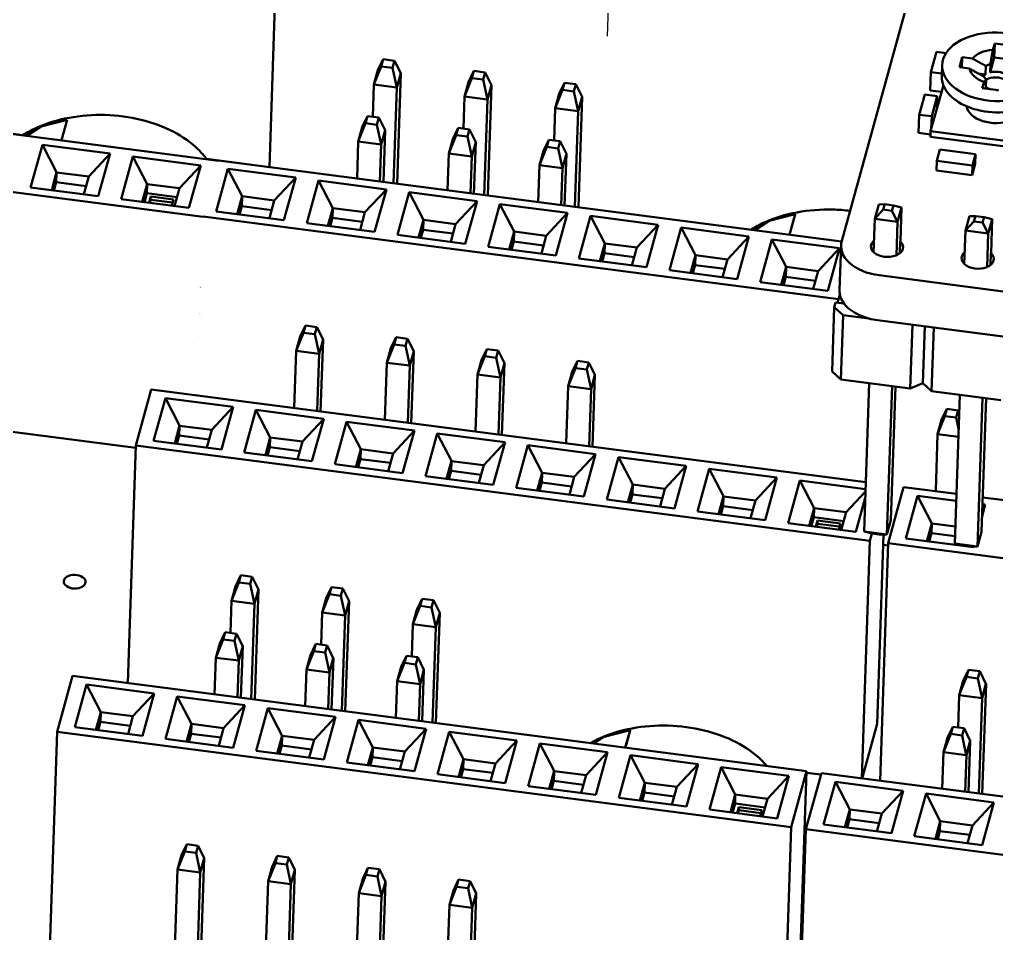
# Model space of a CAD drawing. Header units: millimetres. Extents: x 0 to 420, y 0 to 297.
# Drawn here: x 226.76 to 253.72, y 84.95 to 110.17 of the extents above; entities that cross this region are included whole.
import ezdxf

# ---------------------------------------------------------------- set-up
doc = ezdxf.new("R2010")
doc.units = ezdxf.units.MM
doc.layers.add('Tweak Trail (ISO)', color=7, linetype='Continuous', lineweight=25)
doc.layers.add('Visible (ISO)', color=7, linetype='Continuous', lineweight=50)

msp = doc.modelspace()

# ---------------------------------------------------------------- linework, layer by layer
at = {"layer": 'Tweak Trail (ISO)'}
msp.add_line((242.989, 109.708), (243.075, 112.226), dxfattribs=at)
at = {"layer": 'Visible (ISO)'}
for p, q in [((233.878, 112.687), (233.654, 106.096)), ((251.619, 111.92), (249.45, 104.061)), ((253.673, 109.512), (253.625, 109.336)), ((253.66, 109.124), (253.673, 109.512)), ((254.117, 109.454), (253.673, 109.512)), ((251.914, 108.716), (252.068, 109.276)), ((252.068, 109.276), (252.331, 109.242)), ((236.651, 108.769), (236.796, 109.076)), ((236.741, 108.878), (236.796, 109.076)), ((237.111, 109.035), (236.796, 109.076)), ((237.057, 108.837), (237.111, 109.035)), ((237.111, 109.035), (237.281, 108.687)), ((252.778, 109.131), (252.701, 108.853)), ((252.768, 108.844), (252.778, 109.131)), ((253.058, 109.095), (252.778, 109.131)), ((253.66, 109.124), (253.546, 108.71)), ((253.554, 108.941), (253.546, 108.71)), ((254.032, 109.076), (253.66, 109.124)), ((211.989, 108.906), (232.25, 106.275)), ((236.741, 108.878), (236.542, 108.373)), ((236.542, 108.373), (236.651, 108.769)), ((237.057, 108.837), (236.741, 108.878)), ((237.172, 108.291), (237.057, 108.837)), ((237.172, 108.291), (237.282, 108.687)), ((237.172, 108.291), (237.281, 108.687)), ((237.178, 105.638), (237.282, 108.687)), ((237.282, 108.687), (237.281, 108.687)), ((239.153, 108.444), (239.298, 108.751)), ((239.243, 108.553), (239.298, 108.751)), ((239.613, 108.71), (239.298, 108.751)), ((239.558, 108.512), (239.613, 108.71)), ((239.613, 108.71), (239.783, 108.362)), ((251.914, 108.716), (251.897, 108.212)), ((252.217, 108.677), (251.914, 108.716)), ((252.215, 108.605), (252.225, 108.915)), ((252.701, 108.853), (252.981, 108.816)), ((253.424, 108.658), (253.214, 108.685)), ((253.424, 108.658), (253.432, 108.889)), ((239.243, 108.553), (239.044, 108.048)), ((239.044, 108.048), (239.153, 108.444)), ((239.558, 108.512), (239.243, 108.553)), ((239.674, 107.966), (239.558, 108.512)), ((241.655, 108.119), (241.8, 108.426)), ((241.745, 108.228), (241.8, 108.426)), ((242.115, 108.385), (241.8, 108.426)), ((253.381, 108.45), (253.332, 108.274)), ((253.433, 108.301), (253.441, 108.532)), ((236.542, 108.373), (236.512, 107.484)), ((237.172, 108.291), (236.542, 108.373)), ((237.172, 108.291), (237.083, 105.65)), ((237.172, 108.291), (237.172, 108.291)), ((239.674, 107.966), (239.783, 108.362)), ((239.674, 107.966), (239.783, 108.362)), ((239.68, 105.313), (239.783, 108.362)), ((239.783, 108.362), (239.783, 108.362)), ((241.745, 108.228), (241.546, 107.723)), ((242.06, 108.187), (241.745, 108.228)), ((242.06, 108.187), (242.115, 108.385)), ((242.176, 107.641), (242.06, 108.187)), ((242.115, 108.385), (242.285, 108.037)), ((252.205, 108.172), (251.897, 108.212)), ((252.247, 108.323), (252.078, 107.71)), ((252.249, 108.382), (252.247, 108.323)), ((252.257, 108.36), (252.247, 108.323)), ((253.332, 108.274), (253.775, 108.217)), ((253.433, 108.301), (253.422, 108.262)), ((239.044, 108.048), (239.014, 107.159)), ((239.674, 107.966), (239.044, 108.048)), ((239.674, 107.966), (239.585, 105.325)), ((239.674, 107.966), (239.674, 107.966)), ((241.546, 107.723), (241.655, 108.119)), ((242.176, 107.641), (242.285, 108.037)), ((242.176, 107.641), (242.285, 108.037)), ((242.182, 104.988), (242.285, 108.037)), ((242.285, 108.037), (242.285, 108.037)), ((251.59, 107.543), (251.745, 108.103)), ((251.745, 108.103), (252.089, 108.059)), ((252.089, 108.059), (251.935, 107.499)), ((252.089, 108.059), (252.078, 107.71)), ((226.858, 106.982), (222.006, 107.613)), ((241.546, 107.723), (241.515, 106.834)), ((242.176, 107.641), (241.546, 107.723)), ((242.176, 107.641), (242.086, 105)), ((242.176, 107.641), (242.176, 107.641)), ((252.078, 107.71), (251.923, 107.15)), ((211.562, 107.359), (231.823, 104.727)), ((227.36, 107.221), (228.071, 107.406)), ((228.071, 107.406), (227.914, 106.838)), ((227.916, 106.837), (228.071, 107.398)), ((228.071, 107.398), (228.071, 107.406)), ((236.218, 107.197), (236.362, 107.504)), ((236.308, 107.306), (236.362, 107.504)), ((236.677, 107.463), (236.362, 107.504)), ((236.623, 107.265), (236.677, 107.463)), ((236.677, 107.463), (236.848, 107.115)), ((251.59, 107.543), (251.573, 107.04)), ((251.935, 107.499), (251.59, 107.543)), ((251.935, 107.499), (251.923, 107.15)), ((226.957, 106.962), (227.36, 107.221)), ((236.308, 107.306), (236.108, 106.801)), ((236.108, 106.801), (236.218, 107.197)), ((236.623, 107.265), (236.308, 107.306)), ((236.738, 106.719), (236.623, 107.265)), ((236.738, 106.719), (236.848, 107.115)), ((236.739, 106.719), (236.848, 107.115)), ((236.8, 105.687), (236.848, 107.115)), ((236.848, 107.115), (236.848, 107.115)), ((238.719, 106.872), (238.864, 107.179)), ((238.809, 106.981), (238.864, 107.179)), ((239.179, 107.138), (238.864, 107.179)), ((239.125, 106.94), (239.179, 107.138)), ((239.179, 107.138), (239.349, 106.79)), ((251.906, 107.088), (251.901, 106.933)), ((251.923, 107.15), (251.906, 107.088)), ((251.906, 107.088), (254.544, 106.745)), ((236.108, 106.801), (236.074, 105.782)), ((236.738, 106.719), (236.108, 106.801)), ((238.809, 106.981), (238.61, 106.476)), ((238.61, 106.476), (238.719, 106.872)), ((239.125, 106.94), (238.809, 106.981)), ((239.24, 106.394), (239.125, 106.94)), ((239.24, 106.394), (239.349, 106.79)), ((239.24, 106.394), (239.35, 106.79)), ((239.301, 105.362), (239.35, 106.79)), ((239.35, 106.79), (239.349, 106.79)), ((241.221, 106.547), (241.366, 106.854)), ((241.311, 106.656), (241.366, 106.854)), ((241.681, 106.813), (241.366, 106.854)), ((241.626, 106.615), (241.681, 106.813)), ((241.681, 106.813), (241.851, 106.465)), ((251.903, 106.997), (251.573, 107.04)), ((251.901, 106.933), (254.539, 106.59)), ((227.064, 105.538), (227.388, 106.714)), ((227.388, 106.714), (229.258, 106.471)), ((227.781, 105.954), (227.388, 106.714)), ((236.739, 106.719), (236.704, 105.7)), ((236.739, 106.719), (236.738, 106.719)), ((241.311, 106.656), (241.112, 106.151)), ((241.112, 106.151), (241.221, 106.547)), ((241.626, 106.615), (241.311, 106.656)), ((241.742, 106.069), (241.626, 106.615)), ((252.162, 106.584), (252.077, 106.274)), ((253.147, 106.456), (252.162, 106.584)), ((228.668, 105.839), (229.258, 106.471)), ((228.933, 105.295), (229.258, 106.471)), ((229.565, 105.213), (229.89, 106.389)), ((229.89, 106.389), (231.759, 106.146)), ((230.283, 105.629), (229.89, 106.389)), ((233.654, 106.1), (231.916, 106.325)), ((232.251, 106.278), (249.446, 104.044)), ((238.61, 106.476), (238.575, 105.457)), ((239.24, 106.394), (238.61, 106.476)), ((239.24, 106.394), (239.206, 105.375)), ((239.24, 106.394), (239.24, 106.394)), ((241.742, 106.069), (241.851, 106.465)), ((241.742, 106.069), (241.852, 106.465)), ((241.803, 105.037), (241.852, 106.465)), ((241.852, 106.465), (241.851, 106.465)), ((252.077, 106.274), (252.068, 106.003)), ((252.077, 106.274), (253.062, 106.146)), ((253.062, 106.146), (253.147, 106.456)), ((253.147, 106.456), (253.138, 106.184)), ((231.17, 105.514), (231.759, 106.146)), ((231.435, 104.97), (231.759, 106.146)), ((232.187, 104.876), (232.511, 106.052)), ((232.511, 106.052), (234.381, 105.809)), ((232.905, 105.293), (232.511, 106.052)), ((241.112, 106.151), (241.077, 105.132)), ((241.742, 106.069), (241.112, 106.151)), ((241.742, 106.069), (241.708, 105.05)), ((241.742, 106.069), (241.742, 106.069)), ((252.068, 106.003), (253.053, 105.875)), ((253.053, 105.875), (253.138, 106.184)), ((253.062, 106.146), (253.053, 105.875)), ((227.646, 105.462), (227.781, 105.954)), ((227.772, 105.683), (227.781, 105.953)), ((227.781, 105.953), (227.781, 105.954)), ((227.781, 105.953), (228.667, 105.838)), ((228.532, 105.347), (228.668, 105.839)), ((233.791, 105.177), (234.381, 105.809)), ((234.056, 104.633), (234.381, 105.809)), ((234.689, 104.551), (235.013, 105.727)), ((235.013, 105.727), (236.883, 105.484)), ((235.406, 104.968), (235.013, 105.727)), ((227.064, 105.538), (228.933, 105.295)), ((227.709, 105.454), (227.772, 105.683)), ((227.772, 105.682), (228.595, 105.575)), ((230.147, 105.137), (230.283, 105.629)), ((230.274, 105.38), (230.283, 105.628)), ((230.283, 105.628), (230.283, 105.629)), ((230.283, 105.628), (231.169, 105.513)), ((231.034, 105.022), (231.17, 105.514)), ((236.293, 104.852), (236.883, 105.484)), ((236.558, 104.308), (236.883, 105.484)), ((229.565, 105.213), (231.435, 104.97)), ((230.274, 105.38), (230.205, 105.13)), ((231.103, 105.272), (230.274, 105.38)), ((230.38, 105.283), (230.333, 105.113)), ((230.353, 105.111), (230.377, 105.198)), ((230.38, 105.283), (230.377, 105.198)), ((230.377, 105.198), (230.988, 105.118)), ((231.011, 105.201), (230.38, 105.283)), ((230.964, 105.031), (231.011, 105.201)), ((232.769, 104.801), (232.905, 105.293)), ((232.895, 105.021), (232.904, 105.291)), ((232.904, 105.291), (232.905, 105.293)), ((232.904, 105.291), (233.791, 105.176)), ((233.655, 104.685), (233.791, 105.177)), ((237.191, 104.226), (237.515, 105.402)), ((237.515, 105.402), (239.385, 105.159)), ((237.908, 104.643), (237.515, 105.402)), ((238.795, 104.527), (239.385, 105.159)), ((239.06, 103.983), (239.385, 105.159)), ((232.832, 104.792), (232.895, 105.021)), ((232.895, 105.02), (233.718, 104.913)), ((235.271, 104.476), (235.406, 104.968)), ((235.397, 104.696), (235.406, 104.966)), ((235.406, 104.966), (235.406, 104.968)), ((235.406, 104.966), (236.293, 104.851)), ((239.692, 103.901), (240.017, 105.077)), ((240.017, 105.077), (241.886, 104.834)), ((240.41, 104.318), (240.017, 105.077)), ((250.363, 104.671), (250.472, 105.067)), ((250.363, 104.671), (250.599, 104.924)), ((250.64, 105.073), (250.472, 105.067)), ((250.64, 105.073), (250.599, 104.924)), ((250.599, 104.924), (250.836, 104.894)), ((250.877, 105.042), (250.64, 105.073)), ((250.836, 104.894), (250.877, 105.042)), ((250.993, 104.589), (250.836, 104.894)), ((250.877, 105.042), (251.103, 104.985)), ((251.103, 104.985), (250.993, 104.589)), ((251.071, 104.055), (251.103, 104.985)), ((231.824, 104.731), (249.363, 102.453)), ((232.187, 104.876), (234.056, 104.633)), ((235.334, 104.467), (235.397, 104.696)), ((235.397, 104.695), (236.22, 104.588)), ((236.157, 104.36), (236.293, 104.852)), ((237.772, 104.151), (237.908, 104.643)), ((237.899, 104.371), (237.908, 104.641)), ((237.908, 104.641), (237.908, 104.643)), ((237.908, 104.641), (238.794, 104.526)), ((241.297, 104.202), (241.886, 104.834)), ((241.562, 103.658), (241.886, 104.834)), ((242.194, 103.576), (242.519, 104.752)), ((242.519, 104.752), (244.388, 104.509)), ((242.912, 103.993), (242.519, 104.752)), ((247.451, 104.611), (248.163, 104.796)), ((248.163, 104.796), (248.007, 104.231)), ((248.009, 104.231), (248.162, 104.788)), ((248.162, 104.788), (248.163, 104.796)), ((250.363, 104.671), (250.331, 103.741)), ((250.993, 104.589), (250.363, 104.671)), ((252.865, 104.346), (252.974, 104.742)), ((253.142, 104.748), (252.974, 104.742)), ((253.142, 104.748), (253.101, 104.599)), ((253.379, 104.717), (253.142, 104.748)), ((253.338, 104.569), (253.379, 104.717)), ((253.379, 104.717), (253.604, 104.66)), ((253.604, 104.66), (253.495, 104.264)), ((253.573, 103.73), (253.604, 104.66)), ((234.689, 104.551), (236.558, 104.308)), ((237.836, 104.142), (237.899, 104.371)), ((237.899, 104.37), (238.722, 104.263)), ((238.659, 104.035), (238.795, 104.527)), ((243.798, 103.877), (244.388, 104.509)), ((244.064, 103.333), (244.388, 104.509)), ((244.696, 103.251), (245.02, 104.427)), ((245.02, 104.427), (246.89, 104.184)), ((245.414, 103.668), (245.02, 104.427)), ((247.053, 104.355), (247.451, 104.611)), ((250.962, 103.659), (250.993, 104.589)), ((252.865, 104.346), (253.101, 104.599)), ((253.101, 104.599), (253.338, 104.569)), ((253.495, 104.264), (253.338, 104.569)), ((237.191, 104.226), (239.06, 103.983)), ((240.274, 103.826), (240.41, 104.318)), ((240.401, 104.046), (240.41, 104.316)), ((240.41, 104.316), (240.41, 104.318)), ((240.41, 104.316), (241.296, 104.201)), ((241.161, 103.71), (241.297, 104.202)), ((246.3, 103.552), (246.89, 104.184)), ((246.566, 103.008), (246.89, 104.184)), ((247.198, 102.926), (247.522, 104.102)), ((247.522, 104.102), (249.392, 103.859)), ((247.915, 103.343), (247.522, 104.102)), ((252.865, 104.346), (252.833, 103.416)), ((253.495, 104.264), (252.865, 104.346)), ((253.464, 103.334), (253.495, 104.264)), ((239.692, 103.901), (241.562, 103.658)), ((240.338, 103.817), (240.401, 104.046)), ((240.4, 104.045), (241.224, 103.938)), ((242.776, 103.501), (242.912, 103.993)), ((242.903, 103.721), (242.912, 103.991)), ((242.912, 103.991), (242.912, 103.993)), ((242.912, 103.991), (243.798, 103.876)), ((243.663, 103.385), (243.798, 103.877)), ((248.802, 103.227), (249.392, 103.859)), ((249.067, 102.683), (249.392, 103.859)), ((249.432, 103.941), (249.39, 102.701)), ((251.069, 104.048), (251.058, 103.724)), ((251.069, 104.048), (251.071, 104.055)), ((242.194, 103.576), (244.064, 103.333)), ((242.839, 103.492), (242.903, 103.721)), ((242.902, 103.72), (243.725, 103.613)), ((245.278, 103.176), (245.414, 103.668)), ((245.404, 103.396), (245.413, 103.666)), ((245.413, 103.666), (245.414, 103.668)), ((245.413, 103.666), (246.3, 103.551)), ((246.164, 103.06), (246.3, 103.552)), ((250.343, 103.74), (250.331, 103.741)), ((250.962, 103.659), (250.95, 103.661)), ((250.962, 103.659), (250.964, 103.666)), ((253.571, 103.723), (253.56, 103.399)), ((253.571, 103.723), (253.573, 103.73)), ((245.341, 103.167), (245.404, 103.396)), ((245.404, 103.395), (246.227, 103.288)), ((247.78, 102.851), (247.915, 103.343)), ((247.906, 103.071), (247.915, 103.341)), ((247.915, 103.341), (247.915, 103.343)), ((247.915, 103.341), (248.802, 103.226)), ((252.845, 103.415), (252.833, 103.416)), ((253.464, 103.334), (253.452, 103.336)), ((253.464, 103.334), (253.466, 103.341)), ((244.696, 103.251), (246.566, 103.008)), ((247.843, 102.842), (247.906, 103.071)), ((247.906, 103.07), (248.729, 102.963)), ((248.666, 102.735), (248.802, 103.227)), ((250.484, 103.112), (267.997, 100.837)), ((247.198, 102.926), (249.067, 102.683)), ((249.399, 102.585), (249.335, 102.353)), ((249.187, 100.461), (249.247, 102.236)), ((249.247, 102.236), (249.281, 102.36)), ((249.247, 102.236), (249.491, 102.012)), ((249.281, 102.36), (249.519, 102.329)), ((249.491, 102.012), (249.431, 100.237)), ((250.2, 101.92), (249.491, 102.012)), ((234.65, 101.725), (234.506, 101.421)), ((234.596, 101.527), (234.65, 101.725)), ((234.965, 101.684), (234.65, 101.725)), ((234.911, 101.486), (234.965, 101.684)), ((235.136, 101.339), (234.965, 101.684)), ((250.442, 101.872), (267.955, 99.597)), ((251.342, 99.989), (251.402, 101.748)), ((251.689, 100.136), (251.742, 101.704)), ((251.992, 101.671), (251.933, 99.912)), ((231.711, 101.419), (231.712, 101.42)), ((234.396, 101.025), (234.596, 101.527)), ((234.396, 101.025), (234.506, 101.421)), ((234.911, 101.486), (234.596, 101.527)), ((234.911, 101.486), (235.027, 100.943)), ((237.152, 101.4), (237.007, 101.096)), ((237.097, 101.202), (237.152, 101.4)), ((237.467, 101.359), (237.152, 101.4)), ((235.027, 100.943), (235.136, 101.339)), ((235.069, 99.357), (235.136, 101.339)), ((236.898, 100.7), (237.097, 101.202)), ((237.413, 101.161), (237.097, 101.202)), ((237.413, 101.161), (237.467, 101.359)), ((237.413, 101.161), (237.529, 100.618)), ((237.638, 101.014), (237.467, 101.359)), ((231.694, 100.923), (231.695, 100.924)), ((234.343, 99.451), (234.396, 101.025)), ((235.027, 100.943), (234.396, 101.025)), ((235.027, 100.943), (234.973, 99.369)), ((236.898, 100.7), (237.007, 101.096)), ((237.529, 100.618), (237.638, 101.014)), ((237.571, 99.032), (237.638, 101.014)), ((239.4, 100.375), (239.599, 100.877)), ((239.654, 101.075), (239.509, 100.771)), ((239.599, 100.877), (239.654, 101.075)), ((239.914, 100.836), (239.599, 100.877)), ((239.969, 101.034), (239.654, 101.075)), ((239.914, 100.836), (239.969, 101.034)), ((240.14, 100.689), (239.969, 101.034)), ((236.845, 99.126), (236.898, 100.7)), ((237.529, 100.618), (236.898, 100.7)), ((237.529, 100.618), (237.475, 99.044)), ((239.4, 100.375), (239.509, 100.771)), ((239.914, 100.836), (240.03, 100.293)), ((240.03, 100.293), (240.14, 100.689)), ((240.073, 98.707), (240.14, 100.689)), ((242.156, 100.75), (242.011, 100.446)), ((242.101, 100.552), (242.156, 100.75)), ((242.471, 100.709), (242.156, 100.75)), ((242.416, 100.511), (242.471, 100.709)), ((242.641, 100.364), (242.471, 100.709)), ((239.347, 98.801), (239.4, 100.375)), ((240.03, 100.293), (239.4, 100.375)), ((241.902, 100.05), (242.101, 100.552)), ((241.902, 100.05), (242.011, 100.446)), ((242.416, 100.511), (242.101, 100.552)), ((242.416, 100.511), (242.532, 99.968)), ((242.532, 99.968), (242.641, 100.364)), ((242.574, 98.382), (242.641, 100.364)), ((249.431, 100.237), (249.187, 100.461)), ((240.03, 100.293), (239.977, 98.719)), ((241.848, 98.476), (241.902, 100.05)), ((242.532, 99.968), (241.902, 100.05)), ((251.342, 99.989), (249.431, 100.237)), ((250.209, 100.136), (250.07, 96.038)), ((250.701, 95.956), (250.84, 100.054)), ((250.81, 96.352), (250.935, 100.042)), ((251.689, 100.136), (251.342, 99.989)), ((251.933, 99.912), (251.689, 100.136)), ((230.395, 99.964), (229.969, 98.417)), ((230.395, 99.964), (250.117, 97.402)), ((231.656, 99.801), (231.657, 99.801)), ((242.532, 99.968), (242.479, 98.395)), ((253.844, 99.664), (251.933, 99.912)), ((252.711, 99.811), (252.572, 95.713)), ((230.459, 98.546), (230.784, 99.721)), ((230.784, 99.721), (232.653, 99.479)), ((231.177, 98.962), (230.784, 99.721)), ((253.203, 95.631), (253.341, 99.729)), ((253.312, 96.027), (253.437, 99.717)), ((232.063, 98.847), (232.653, 99.479)), ((232.329, 98.303), (232.653, 99.479)), ((232.961, 98.221), (233.285, 99.396)), ((233.285, 99.396), (235.155, 99.154)), ((233.679, 98.637), (233.285, 99.396)), ((252.099, 98.726), (252.298, 99.227)), ((252.352, 99.425), (252.208, 99.122)), ((252.298, 99.227), (252.352, 99.425)), ((252.613, 99.186), (252.298, 99.227)), ((252.668, 99.384), (252.352, 99.425)), ((252.613, 99.186), (252.668, 99.384)), ((252.695, 99.329), (252.668, 99.384)), ((231.041, 98.47), (231.177, 98.962)), ((231.167, 98.69), (231.177, 98.961)), ((231.177, 98.961), (231.177, 98.962)), ((231.177, 98.961), (232.063, 98.846)), ((234.565, 98.522), (235.155, 99.154)), ((234.83, 97.978), (235.155, 99.154)), ((235.463, 97.896), (235.787, 99.071)), ((235.787, 99.071), (237.657, 98.829)), ((236.18, 98.312), (235.787, 99.071)), ((252.099, 98.726), (252.208, 99.122)), ((252.613, 99.186), (252.679, 98.876)), ((226.348, 98.822), (229.966, 98.352)), ((231.104, 98.462), (231.167, 98.69)), ((231.167, 98.689), (231.99, 98.583)), ((231.927, 98.355), (232.063, 98.847)), ((237.067, 98.197), (237.657, 98.829)), ((237.332, 97.653), (237.657, 98.829)), ((237.964, 97.571), (238.289, 98.746)), ((238.289, 98.746), (240.158, 98.504)), ((238.682, 97.987), (238.289, 98.746)), ((252.045, 97.152), (252.099, 98.726)), ((252.672, 98.651), (252.099, 98.726)), ((229.969, 98.417), (229.746, 91.86)), ((229.969, 98.417), (250.229, 95.785)), ((230.459, 98.546), (232.329, 98.303)), ((233.543, 98.145), (233.679, 98.637)), ((233.669, 98.365), (233.678, 98.636)), ((233.678, 98.636), (233.679, 98.637)), ((233.678, 98.636), (234.565, 98.521)), ((234.429, 98.03), (234.565, 98.522)), ((239.569, 97.872), (240.158, 98.504)), ((239.834, 97.328), (240.158, 98.504)), ((240.466, 97.246), (240.791, 98.421)), ((240.791, 98.421), (242.66, 98.179)), ((241.184, 97.662), (240.791, 98.421)), ((232.961, 98.221), (234.83, 97.978)), ((233.606, 98.137), (233.669, 98.365)), ((233.669, 98.364), (234.492, 98.258)), ((236.045, 97.82), (236.18, 98.312)), ((236.171, 98.04), (236.18, 98.311)), ((236.18, 98.311), (236.18, 98.312)), ((236.18, 98.311), (237.066, 98.196)), ((236.931, 97.705), (237.067, 98.197)), ((242.07, 97.547), (242.66, 98.179)), ((242.336, 97.003), (242.66, 98.179)), ((235.463, 97.896), (237.332, 97.653)), ((236.108, 97.812), (236.171, 98.04)), ((236.171, 98.039), (236.994, 97.933)), ((238.546, 97.495), (238.682, 97.987)), ((238.673, 97.715), (238.682, 97.986)), ((238.682, 97.986), (238.682, 97.987)), ((238.682, 97.986), (239.568, 97.871)), ((242.968, 96.921), (243.293, 98.096)), ((243.293, 98.096), (245.162, 97.854)), ((243.686, 97.337), (243.293, 98.096)), ((238.61, 97.487), (238.673, 97.715)), ((238.673, 97.714), (239.496, 97.608)), ((239.433, 97.38), (239.569, 97.872)), ((241.048, 97.17), (241.184, 97.662)), ((241.175, 97.39), (241.184, 97.661)), ((241.184, 97.661), (241.184, 97.662)), ((241.184, 97.661), (242.07, 97.546)), ((244.572, 97.222), (245.162, 97.854)), ((244.838, 96.678), (245.162, 97.854)), ((245.47, 96.596), (245.794, 97.771)), ((246.188, 97.012), (245.794, 97.771)), ((245.794, 97.771), (247.664, 97.529)), ((237.964, 97.571), (239.834, 97.328)), ((241.112, 97.162), (241.175, 97.39)), ((241.174, 97.389), (241.997, 97.283)), ((241.935, 97.055), (242.07, 97.547)), ((247.074, 96.897), (247.664, 97.529)), ((247.339, 96.353), (247.664, 97.529)), ((247.972, 96.271), (248.296, 97.446)), ((248.296, 97.446), (250.11, 97.211)), ((248.689, 96.687), (248.296, 97.446)), ((240.466, 97.246), (242.336, 97.003)), ((243.55, 96.845), (243.686, 97.337)), ((243.676, 97.065), (243.686, 97.336)), ((243.686, 97.336), (243.686, 97.337)), ((243.686, 97.336), (244.572, 97.221)), ((244.436, 96.73), (244.572, 97.222)), ((249.576, 96.572), (250.108, 97.142)), ((251.157, 97.267), (250.73, 95.72)), ((251.157, 97.267), (252.618, 97.077)), ((242.968, 96.921), (244.838, 96.678)), ((243.613, 96.837), (243.676, 97.065)), ((243.676, 97.064), (244.499, 96.958)), ((246.052, 96.52), (246.188, 97.012)), ((246.178, 96.74), (246.187, 97.011)), ((246.187, 97.011), (246.188, 97.012)), ((246.187, 97.011), (247.074, 96.896)), ((246.938, 96.405), (247.074, 96.897)), ((249.841, 96.028), (250.102, 96.974)), ((251.221, 95.849), (251.545, 97.024)), ((251.545, 97.024), (252.612, 96.886)), ((251.938, 96.265), (251.545, 97.024)), ((253.344, 96.983), (255.12, 96.752)), ((245.47, 96.596), (247.339, 96.353)), ((246.115, 96.512), (246.178, 96.74)), ((246.178, 96.739), (247.001, 96.633)), ((248.554, 96.195), (248.689, 96.687)), ((248.681, 96.438), (248.689, 96.686)), ((248.689, 96.686), (248.689, 96.687)), ((248.689, 96.686), (249.575, 96.571)), ((249.44, 96.08), (249.576, 96.572)), ((253.327, 96.463), (253.415, 96.782)), ((253.335, 96.696), (253.415, 96.782)), ((253.338, 96.792), (253.415, 96.782)), ((247.972, 96.271), (249.841, 96.028)), ((248.681, 96.438), (248.612, 96.188)), ((249.509, 96.33), (248.681, 96.438)), ((248.787, 96.341), (248.74, 96.171)), ((248.787, 96.341), (248.784, 96.255)), ((249.417, 96.259), (248.787, 96.341)), ((250.701, 95.956), (250.81, 96.352)), ((251.803, 95.773), (251.938, 96.265)), ((251.929, 95.993), (251.938, 96.264)), ((251.938, 96.264), (251.938, 96.265)), ((251.938, 96.264), (252.588, 96.179)), ((248.76, 96.168), (248.784, 96.255)), ((248.784, 96.255), (249.394, 96.176)), ((249.37, 96.089), (249.417, 96.259)), ((250.07, 96.038), (250.296, 95.981)), ((250.07, 96.038), (250.701, 95.956)), ((251.866, 95.765), (251.929, 95.993)), ((251.929, 95.992), (252.579, 95.908)), ((253.203, 95.631), (253.312, 96.027)), ((250.229, 95.785), (250.007, 89.229)), ((250.284, 95.984), (250.229, 95.785)), ((250.533, 95.95), (250.296, 95.981)), ((250.433, 90.732), (250.609, 95.953)), ((250.701, 95.956), (250.533, 95.95)), ((251.221, 95.849), (253.09, 95.606)), ((250.73, 95.72), (250.508, 89.163)), ((250.6, 95.675), (250.728, 95.659)), ((250.73, 95.72), (270.991, 93.088)), ((252.572, 95.713), (252.798, 95.656)), ((252.572, 95.713), (253.203, 95.631)), ((252.689, 95.658), (252.696, 95.682)), ((253.035, 95.625), (252.798, 95.656)), ((253.203, 95.631), (253.035, 95.625)), ((253.09, 95.606), (253.096, 95.627)), ((232.721, 94.526), (232.866, 94.833)), ((232.811, 94.635), (232.866, 94.833)), ((233.181, 94.792), (232.866, 94.833)), ((233.126, 94.594), (233.181, 94.792)), ((233.181, 94.792), (233.351, 94.444)), ((232.811, 94.635), (232.612, 94.13)), ((232.612, 94.13), (232.721, 94.526)), ((233.126, 94.594), (232.811, 94.635)), ((233.242, 94.048), (233.126, 94.594)), ((233.242, 94.048), (233.351, 94.444)), ((233.242, 94.048), (233.352, 94.444)), ((233.249, 91.406), (233.352, 94.444)), ((233.352, 94.444), (233.351, 94.444)), ((235.223, 94.201), (235.368, 94.508)), ((235.313, 94.31), (235.368, 94.508)), ((235.683, 94.467), (235.368, 94.508)), ((235.628, 94.269), (235.683, 94.467)), ((235.683, 94.467), (235.853, 94.119)), ((232.612, 94.13), (232.582, 93.241)), ((233.242, 94.048), (232.612, 94.13)), ((235.313, 94.31), (235.114, 93.805)), ((235.114, 93.805), (235.223, 94.201)), ((235.628, 94.269), (235.313, 94.31)), ((235.744, 93.723), (235.628, 94.269)), ((235.744, 93.723), (235.853, 94.119)), ((235.744, 93.723), (235.853, 94.119)), ((235.75, 91.081), (235.853, 94.119)), ((235.853, 94.119), (235.853, 94.119)), ((237.725, 93.876), (237.87, 94.183)), ((237.815, 93.985), (237.87, 94.183)), ((238.185, 94.142), (237.87, 94.183)), ((238.13, 93.944), (238.185, 94.142)), ((238.185, 94.142), (238.355, 93.794)), ((233.242, 94.048), (233.153, 91.418)), ((233.242, 94.048), (233.242, 94.048)), ((237.815, 93.985), (237.616, 93.48)), ((237.616, 93.48), (237.725, 93.876)), ((238.13, 93.944), (237.815, 93.985)), ((238.246, 93.398), (238.13, 93.944)), ((235.114, 93.805), (235.084, 92.916)), ((235.744, 93.723), (235.114, 93.805)), ((235.744, 93.723), (235.655, 91.093)), ((235.744, 93.723), (235.744, 93.723)), ((238.246, 93.398), (238.355, 93.794)), ((238.246, 93.398), (238.355, 93.794)), ((238.252, 90.756), (238.355, 93.794)), ((238.355, 93.794), (238.355, 93.794)), ((237.616, 93.48), (237.585, 92.591)), ((238.246, 93.398), (237.616, 93.48)), ((238.246, 93.398), (238.157, 90.768)), ((238.246, 93.398), (238.246, 93.398)), ((232.378, 93.063), (232.178, 92.558)), ((232.288, 92.954), (232.432, 93.261)), ((232.378, 93.063), (232.432, 93.261)), ((232.693, 93.022), (232.378, 93.063)), ((232.747, 93.22), (232.432, 93.261)), ((232.693, 93.022), (232.747, 93.22)), ((232.747, 93.22), (232.918, 92.872)), ((232.178, 92.558), (232.288, 92.954)), ((232.808, 92.476), (232.693, 93.022)), ((232.808, 92.476), (232.918, 92.872)), ((232.809, 92.476), (232.918, 92.872)), ((232.87, 91.455), (232.918, 92.872)), ((232.918, 92.872), (232.918, 92.872)), ((234.789, 92.629), (234.934, 92.936)), ((234.879, 92.738), (234.934, 92.936)), ((235.249, 92.895), (234.934, 92.936)), ((235.195, 92.697), (235.249, 92.895)), ((235.249, 92.895), (235.419, 92.547)), ((232.178, 92.558), (232.144, 91.549)), ((232.808, 92.476), (232.178, 92.558)), ((234.879, 92.738), (234.68, 92.233)), ((234.68, 92.233), (234.789, 92.629)), ((235.195, 92.697), (234.879, 92.738)), ((235.31, 92.151), (235.195, 92.697)), ((235.31, 92.151), (235.419, 92.547)), ((235.31, 92.151), (235.42, 92.547)), ((235.372, 91.13), (235.42, 92.547)), ((235.42, 92.547), (235.419, 92.547)), ((237.291, 92.304), (237.436, 92.611)), ((237.381, 92.413), (237.436, 92.611)), ((237.751, 92.57), (237.436, 92.611)), ((237.696, 92.372), (237.751, 92.57)), ((237.751, 92.57), (237.921, 92.222)), ((232.809, 92.476), (232.774, 91.467)), ((232.809, 92.476), (232.808, 92.476)), ((234.68, 92.233), (234.646, 91.224)), ((235.31, 92.151), (234.68, 92.233)), ((237.381, 92.413), (237.182, 91.908)), ((237.182, 91.908), (237.291, 92.304)), ((237.696, 92.372), (237.381, 92.413)), ((237.812, 91.826), (237.696, 92.372)), ((237.812, 91.826), (237.922, 92.222)), ((237.812, 91.826), (237.921, 92.222)), ((237.873, 90.805), (237.922, 92.222)), ((237.922, 92.222), (237.921, 92.222)), ((252.803, 91.917), (252.948, 92.224)), ((252.893, 92.026), (252.948, 92.224)), ((253.263, 92.183), (252.948, 92.224)), ((228.221, 92.059), (227.794, 90.511)), ((228.221, 92.059), (248.482, 89.427)), ((235.31, 92.151), (235.276, 91.142)), ((235.31, 92.151), (235.31, 92.151)), ((252.893, 92.026), (252.694, 91.521)), ((253.209, 91.985), (252.893, 92.026)), ((253.209, 91.985), (253.263, 92.183)), ((253.324, 91.439), (253.209, 91.985)), ((253.263, 92.183), (253.433, 91.835)), ((228.285, 90.64), (228.609, 91.816)), ((228.609, 91.816), (230.479, 91.573)), ((229.003, 91.056), (228.609, 91.816)), ((237.182, 91.908), (237.148, 90.899)), ((237.812, 91.826), (237.182, 91.908)), ((237.812, 91.826), (237.778, 90.817)), ((237.812, 91.826), (237.812, 91.826)), ((252.694, 91.521), (252.803, 91.917)), ((253.324, 91.439), (253.434, 91.835)), ((253.324, 91.439), (253.433, 91.835)), ((253.331, 88.797), (253.434, 91.835)), ((253.434, 91.835), (253.433, 91.835)), ((229.889, 90.941), (230.479, 91.573)), ((230.154, 90.397), (230.479, 91.573)), ((230.787, 90.315), (231.111, 91.491)), ((231.111, 91.491), (232.981, 91.248)), ((231.504, 90.731), (231.111, 91.491)), ((252.694, 91.521), (252.664, 90.633)), ((253.324, 91.439), (252.694, 91.521)), ((253.324, 91.439), (253.235, 88.809)), ((253.324, 91.439), (253.324, 91.439)), ((232.391, 90.616), (232.981, 91.248)), ((232.656, 90.072), (232.981, 91.248)), ((233.288, 89.99), (233.613, 91.166)), ((233.613, 91.166), (235.482, 90.923)), ((234.006, 90.406), (233.613, 91.166)), ((228.867, 90.564), (229.003, 91.056)), ((228.993, 90.785), (229.002, 91.055)), ((229.002, 91.055), (229.003, 91.056)), ((229.002, 91.055), (229.889, 90.94)), ((229.753, 90.449), (229.889, 90.941)), ((234.893, 90.291), (235.482, 90.923)), ((235.158, 89.747), (235.482, 90.923)), ((228.285, 90.64), (230.154, 90.397)), ((228.93, 90.556), (228.993, 90.785)), ((228.993, 90.784), (229.816, 90.677)), ((231.369, 90.239), (231.504, 90.731)), ((231.495, 90.46), (231.504, 90.73)), ((231.504, 90.73), (231.504, 90.731)), ((231.504, 90.73), (232.39, 90.615)), ((232.255, 90.124), (232.391, 90.616)), ((235.79, 89.665), (236.115, 90.841)), ((236.115, 90.841), (237.984, 90.598)), ((236.508, 90.081), (236.115, 90.841)), ((237.394, 89.966), (237.984, 90.598)), ((237.66, 89.422), (237.984, 90.598)), ((250.017, 89.227), (250.433, 90.732)), ((252.37, 90.345), (252.514, 90.652)), ((252.46, 90.454), (252.514, 90.652)), ((252.83, 90.611), (252.514, 90.652)), ((252.775, 90.413), (252.83, 90.611)), ((252.83, 90.611), (253, 90.263)), ((227.794, 90.511), (227.571, 83.924)), ((227.794, 90.511), (248.055, 87.879)), ((231.432, 90.231), (231.495, 90.46)), ((231.495, 90.459), (232.318, 90.352)), ((233.87, 89.914), (234.006, 90.406)), ((233.997, 90.135), (234.006, 90.405)), ((234.006, 90.405), (234.006, 90.406)), ((234.006, 90.405), (234.892, 90.29)), ((238.292, 89.34), (238.617, 90.516)), ((238.617, 90.516), (240.486, 90.273)), ((239.01, 89.756), (238.617, 90.516)), ((242.618, 90.188), (242.899, 90.37)), ((242.899, 90.37), (243.611, 90.554)), ((243.611, 90.554), (243.479, 90.077)), ((243.481, 90.076), (243.611, 90.547)), ((243.611, 90.547), (243.611, 90.554)), ((252.46, 90.454), (252.26, 89.949)), ((252.26, 89.949), (252.37, 90.345)), ((252.775, 90.413), (252.46, 90.454)), ((252.89, 89.867), (252.775, 90.413)), ((230.787, 90.315), (232.656, 90.072)), ((233.934, 89.906), (233.997, 90.135)), ((233.997, 90.134), (234.82, 90.027)), ((234.757, 89.799), (234.893, 90.291)), ((236.372, 89.589), (236.508, 90.081)), ((236.499, 89.81), (236.508, 90.08)), ((236.508, 90.08), (236.508, 90.081)), ((236.508, 90.08), (237.394, 89.965)), ((239.896, 89.641), (240.486, 90.273)), ((240.162, 89.097), (240.486, 90.273)), ((240.794, 89.015), (241.118, 90.191)), ((241.118, 90.191), (242.988, 89.948)), ((241.512, 89.432), (241.118, 90.191)), ((252.89, 89.867), (253, 90.263)), ((252.891, 89.867), (253, 90.263)), ((252.952, 88.846), (253, 90.263)), ((253, 90.263), (253, 90.263)), ((233.288, 89.99), (235.158, 89.747)), ((236.436, 89.581), (236.499, 89.81)), ((236.498, 89.809), (237.321, 89.702)), ((237.259, 89.474), (237.394, 89.966)), ((242.398, 89.316), (242.988, 89.948)), ((242.663, 88.772), (242.988, 89.948)), ((243.296, 88.69), (243.62, 89.866)), ((243.62, 89.866), (245.49, 89.623)), ((244.013, 89.107), (243.62, 89.866)), ((252.26, 89.949), (252.226, 88.94)), ((252.89, 89.867), (252.26, 89.949)), ((252.891, 89.867), (252.857, 88.858)), ((252.891, 89.867), (252.89, 89.867)), ((235.79, 89.665), (237.66, 89.422)), ((238.874, 89.264), (239.01, 89.756)), ((239, 89.485), (239.01, 89.755)), ((239.01, 89.755), (239.01, 89.756)), ((239.01, 89.755), (239.896, 89.64)), ((239.76, 89.149), (239.896, 89.641)), ((244.9, 88.991), (245.49, 89.623)), ((245.165, 88.447), (245.49, 89.623)), ((245.798, 88.365), (246.122, 89.541)), ((246.122, 89.541), (247.991, 89.298)), ((246.515, 88.782), (246.122, 89.541)), ((238.292, 89.34), (240.162, 89.097)), ((238.937, 89.256), (239, 89.485)), ((239, 89.484), (239.823, 89.377)), ((241.376, 88.939), (241.512, 89.432)), ((241.502, 89.16), (241.511, 89.43)), ((241.511, 89.43), (241.512, 89.432)), ((241.511, 89.43), (242.398, 89.315)), ((242.262, 88.824), (242.398, 89.316)), ((247.402, 88.666), (247.991, 89.298)), ((247.667, 88.122), (247.991, 89.298)), ((248.482, 89.427), (248.055, 87.879)), ((248.259, 82.839), (248.482, 89.427)), ((248.89, 89.374), (248.463, 87.827)), ((248.878, 89.332), (248.48, 89.383)), ((248.89, 89.374), (269.15, 86.742)), ((240.794, 89.015), (242.663, 88.772)), ((241.439, 88.931), (241.502, 89.16)), ((241.502, 89.159), (242.325, 89.052)), ((243.878, 88.614), (244.013, 89.107)), ((244.004, 88.835), (244.013, 89.105)), ((244.013, 89.105), (244.013, 89.107)), ((244.013, 89.105), (244.899, 88.99)), ((244.764, 88.499), (244.9, 88.991)), ((248.953, 87.955), (249.278, 89.131)), ((249.278, 89.131), (251.147, 88.888)), ((249.671, 88.372), (249.278, 89.131)), ((243.941, 88.606), (244.004, 88.835)), ((244.004, 88.834), (244.827, 88.727)), ((246.379, 88.289), (246.515, 88.782)), ((246.507, 88.532), (246.515, 88.78)), ((246.515, 88.78), (246.515, 88.782)), ((246.515, 88.78), (247.401, 88.665)), ((250.557, 88.256), (251.147, 88.888)), ((250.823, 87.712), (251.147, 88.888)), ((251.455, 87.63), (251.78, 88.806)), ((251.78, 88.806), (253.649, 88.563)), ((252.173, 88.047), (251.78, 88.806)), ((243.296, 88.69), (245.165, 88.447)), ((246.507, 88.532), (246.438, 88.282)), ((247.335, 88.425), (246.507, 88.532)), ((247.266, 88.174), (247.402, 88.666)), ((253.059, 87.931), (253.649, 88.563)), ((253.325, 87.387), (253.649, 88.563)), ((245.798, 88.365), (247.667, 88.122)), ((246.612, 88.435), (246.566, 88.265)), ((246.585, 88.263), (246.61, 88.35)), ((246.612, 88.435), (246.61, 88.35)), ((246.61, 88.35), (247.22, 88.27)), ((247.243, 88.353), (246.612, 88.435)), ((247.196, 88.183), (247.243, 88.353)), ((249.535, 87.88), (249.671, 88.372)), ((249.662, 88.1), (249.671, 88.37)), ((249.671, 88.37), (249.671, 88.372)), ((249.671, 88.37), (250.557, 88.255)), ((250.422, 87.764), (250.557, 88.256)), ((248.953, 87.955), (250.823, 87.712)), ((249.599, 87.871), (249.662, 88.1)), ((249.661, 88.099), (250.484, 87.992)), ((252.037, 87.555), (252.173, 88.047)), ((252.163, 87.775), (252.173, 88.045)), ((252.173, 88.045), (252.173, 88.047)), ((252.173, 88.045), (253.059, 87.93)), ((252.923, 87.439), (253.059, 87.931)), ((248.055, 87.879), (247.832, 81.292)), ((248.463, 87.827), (248.239, 81.227)), ((248.463, 87.827), (268.723, 85.195)), ((252.1, 87.546), (252.163, 87.775)), ((252.163, 87.774), (252.986, 87.667)), ((231.372, 87.41), (231.227, 87.107)), ((231.317, 87.212), (231.372, 87.41)), ((231.687, 87.369), (231.372, 87.41)), ((231.632, 87.171), (231.687, 87.369)), ((231.857, 87.025), (231.687, 87.369)), ((251.455, 87.63), (253.325, 87.387)), ((231.118, 86.711), (231.317, 87.212)), ((231.118, 86.711), (231.227, 87.107)), ((231.632, 87.171), (231.317, 87.212)), ((231.632, 87.171), (231.748, 86.629)), ((231.723, 83.061), (231.857, 87.025)), ((231.748, 86.629), (231.857, 87.025)), ((233.62, 86.386), (233.819, 86.887)), ((233.874, 87.085), (233.729, 86.782)), ((233.819, 86.887), (233.874, 87.085)), ((234.134, 86.846), (233.819, 86.887)), ((234.189, 87.044), (233.874, 87.085)), ((234.134, 86.846), (234.189, 87.044)), ((234.134, 86.846), (234.25, 86.304)), ((234.359, 86.7), (234.189, 87.044)), ((230.984, 82.747), (231.118, 86.711)), ((231.748, 86.629), (231.118, 86.711)), ((231.748, 86.629), (231.614, 82.665)), ((233.62, 86.386), (233.729, 86.782)), ((234.225, 82.736), (234.359, 86.7)), ((234.25, 86.304), (234.359, 86.7)), ((236.121, 86.061), (236.321, 86.562)), ((236.375, 86.76), (236.231, 86.457)), ((236.321, 86.562), (236.375, 86.76)), ((236.636, 86.521), (236.321, 86.562)), ((236.691, 86.719), (236.375, 86.76)), ((236.636, 86.521), (236.691, 86.719)), ((236.861, 86.375), (236.691, 86.719)), ((233.485, 82.422), (233.62, 86.386)), ((234.25, 86.304), (233.62, 86.386)), ((234.25, 86.304), (234.116, 82.34)), ((236.121, 86.061), (236.231, 86.457)), ((236.636, 86.521), (236.752, 85.979)), ((236.727, 82.411), (236.861, 86.375)), ((236.752, 85.979), (236.861, 86.375)), ((238.877, 86.435), (238.733, 86.132)), ((238.823, 86.237), (238.877, 86.435)), ((239.192, 86.394), (238.877, 86.435)), ((239.138, 86.196), (239.192, 86.394)), ((239.363, 86.05), (239.192, 86.394)), ((235.987, 82.097), (236.121, 86.061)), ((236.752, 85.979), (236.121, 86.061)), ((238.623, 85.736), (238.823, 86.237)), ((238.623, 85.736), (238.733, 86.132)), ((239.138, 86.196), (238.823, 86.237)), ((239.138, 86.196), (239.254, 85.654)), ((239.229, 82.086), (239.363, 86.05)), ((239.254, 85.654), (239.363, 86.05)), ((236.752, 85.979), (236.618, 82.015)), ((238.489, 81.772), (238.623, 85.736)), ((239.254, 85.654), (238.623, 85.736)), ((239.254, 85.654), (239.119, 81.69))]:
    msp.add_line(p, q, dxfattribs=at)
for centre, major_axis, start_param, end_param in [((253.724, 108.864), (-1.499, 0.051), 4.076489, 8.489881), ((253.724, 108.864), (0.75, -0.025), 1.725219, 2.68663), ((253.719, 108.708), (0.4, -0.014), 2.017933, 2.393916), ((253.724, 108.864), (-0.75, 0.025), 0.154423, 1.115834), ((253.711, 108.477), (0.4, -0.014), 0.82312, 2.017933), ((253.714, 108.554), (-1.499, 0.051), 0, 2.206696), ((253.719, 108.708), (-0.4, 0.014), 0.447136, 0.82312), ((253.711, 108.477), (0.4, -0.014), 2.393916, 2.666557), ((253.706, 108.322), (0.4, -0.014), 0.870117, 2.318473), ((253.711, 108.477), (-0.4, 0.014), 0.82312, 1.231183), ((253.711, 108.477), (-0.4, 0.014), 1.60987, 1.759667), ((253.689, 107.818), (-0.8, 0.027), 0.133643, 2.15266), ((250.701, 103.898), (-1.269, 0.043), 6.132915, 7.703712), ((250.701, 103.898), (-0.444, 0.015), 5.673051, 6.893319), ((250.701, 103.898), (0.444, -0.015), 5.365792, 6.900039), ((250.701, 103.898), (0.444, -0.015), 3.794995, 5.329243), ((253.203, 103.573), (-0.444, 0.015), 5.673051, 6.893319), ((253.203, 103.573), (0.444, -0.015), 5.365792, 6.900039), ((253.203, 103.573), (0.444, -0.015), 3.794995, 5.329243), ((250.659, 102.658), (-1.269, 0.043), 0, 0.476602), ((250.659, 102.658), (1.269, -0.043), 3.618194, 4.363373), ((229.002, 103.102), (-3.148, 0.107), 2.641594, 2.642178), ((250.659, 102.658), (1.269, -0.043), 4.363373, 4.562119)]:
    msp.add_ellipse(centre, major_axis=major_axis, ratio=0.631405, start_param=start_param, end_param=end_param, dxfattribs=at)
msp.add_ellipse((228.28, 94.656), major_axis=(-0.301, 0.01), ratio=0.631405, dxfattribs=at)
for points, weights in [([(253.625, 109.336), (253.578, 109.073), (253.554, 108.941)], [2.77646236677, 3.67984372819, 4.33128129216]), ([(252.981, 108.816), (253.225, 108.677), (253.355, 108.611)], [2.77646236677, 3.67984372819, 4.33128129216]), ([(253.441, 108.532), (253.42, 108.498), (253.381, 108.45)], [4.33128129216, 3.67984372819, 2.77646236677])]:
    msp.add_rational_spline(points, weights, degree=2, dxfattribs=at)
msp.add_rational_spline([(253.432, 108.889), (253.371, 108.92), (253.195, 109.017), (253.058, 109.095)], [4.33128129216, 3.9998209999, 3.22019100529, 2.77646236677], degree=2, knots=[-0.11749864, -0.11749864, -0.11749864, -0.08563339, -0.05487208, -0.05487208, -0.05487208], dxfattribs=at)
for points, knots in [([(231.922, 106.317), (231.855, 106.41), (231.778, 106.499), (231.502, 106.772), (231.268, 106.938), (230.733, 107.216), (230.431, 107.327), (229.793, 107.482), (229.457, 107.527), (228.784, 107.545), (228.447, 107.519), (227.805, 107.399), (227.499, 107.305), (227.091, 107.119), (226.965, 107.051), (226.848, 106.976)], [5.316728, 5.316728, 5.316728, 5.316728, 5.461979, 5.461979, 5.786279, 5.786279, 6.11537, 6.11537, 6.443887, 6.443887, 6.771917, 6.771917, 7.100491, 7.100491, 7.260346, 7.260346, 7.260346, 7.260346]), ([(249.679, 104.891), (249.525, 104.91), (249.368, 104.922), (248.875, 104.935), (248.539, 104.909), (247.896, 104.789), (247.591, 104.695), (247.185, 104.51), (247.06, 104.443), (246.944, 104.369)], [6.2910983, 6.2910983, 6.2910983, 6.2910983, 6.4438874, 6.4438874, 6.7719172, 6.7719172, 7.1004913, 7.1004913, 7.2581099, 7.2581099, 7.2581099, 7.2581099]), ([(247.381, 89.57), (247.335, 89.625), (247.286, 89.679), (247.042, 89.92), (246.808, 90.086), (246.273, 90.364), (245.971, 90.475), (245.332, 90.631), (244.996, 90.675), (244.323, 90.694), (243.987, 90.668), (243.344, 90.548), (243.039, 90.453), (242.678, 90.289), (242.595, 90.247), (242.516, 90.202)], [5.371914, 5.371914, 5.371914, 5.371914, 5.461979, 5.461979, 5.786279, 5.786279, 6.11537, 6.11537, 6.443887, 6.443887, 6.771917, 6.771917, 7.100491, 7.100491, 7.203658, 7.203658, 7.203658, 7.203658])]:
    msp.add_open_spline(points, degree=3, knots=knots, dxfattribs=at)
msp.add_open_spline([(231.758, 102.774), (231.757, 102.774), (231.757, 102.774), (231.757, 102.773)], degree=3, dxfattribs=at)

doc.saveas('drawing.dxf')
